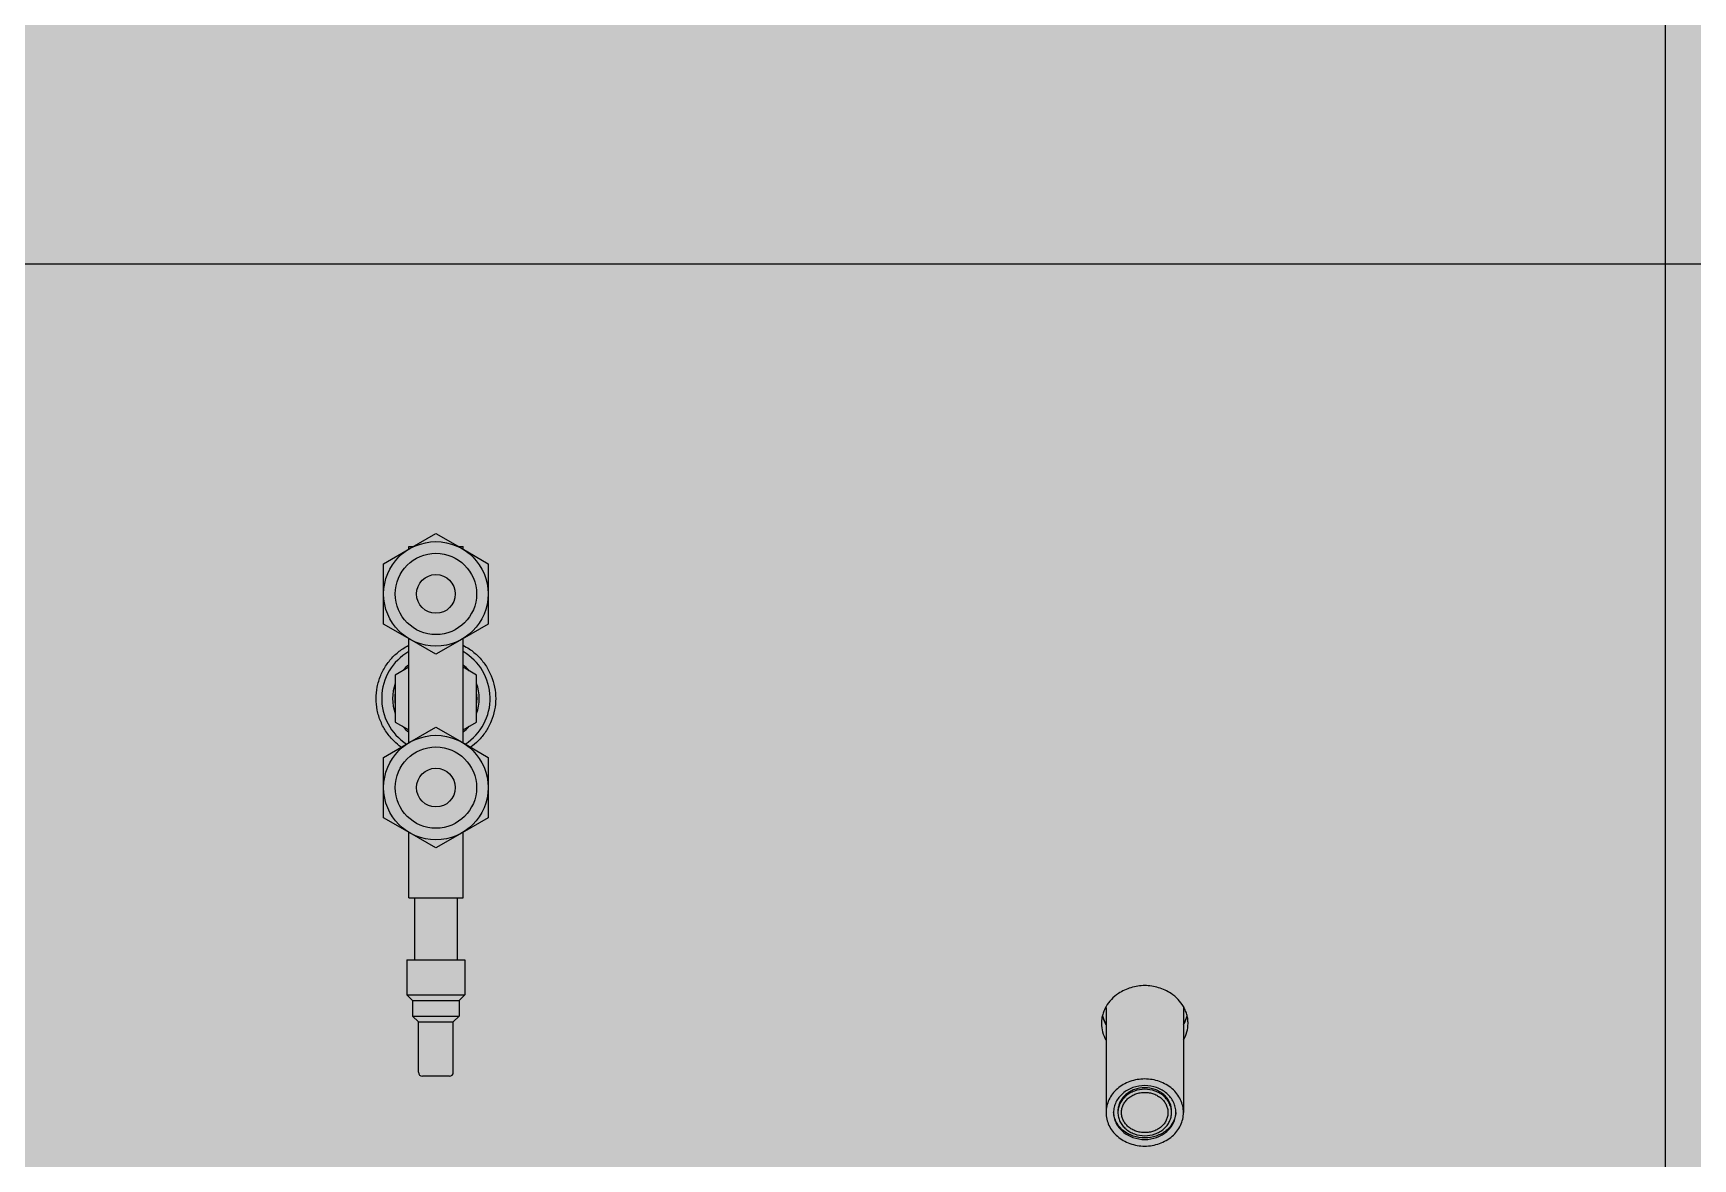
# Model space of a CAD drawing. Header units: millimetres. Extents: x -18489 to 17339, y -1599 to 10961.
# Drawn here: x -16595.1 to -16527.1, y 1452.9 to 1499 of the extents above; entities that cross this region are included whole.
import ezdxf

# ---------------------------------------------------------------- set-up
doc = ezdxf.new("R2010")
doc.units = ezdxf.units.MM
for name, color, linetype in [('188K-SM-03-F10-MECH-EQ-Y2257103$0$0 Xref', 8, 'Continuous'), ('188K-SM-03-F10-MECH-EQ-Y2257103$0$M-EQU-FOUNDATION', 8, 'Continuous'), ('188K-SM-03-F10-MECH-EQ-Y2257103$0$Micron CUP L10 HVAC EQU$0$M-MECH-EQU', 136, 'Continuous'), ('188K-SM-03-F10-MECH-EQ-Y2257103$0$Micron CUP L10 HVAC EQU$0$M-PHASE1 AREA', 252, 'Continuous')]:
    doc.layers.add(name, color=color, linetype=linetype)
pattern_1 = [(50, (4473.52, 709.2), (54.6554, -4.78173), [5.715, -62.865]), (355, (4473.52, 709.2), (-10.57303, 57.31705), [4.572, -50.29218]), (100.45144, (4478.076, 708.8), (44.08237, 52.53533), [4.857, -53.42707]), (46.1842, (4473.52, 724.44), (81.32371, -12.6127), [8.5725, -94.2975]), (96.63556, (4480.3, 723.39), (71.22124, 74.22784), [7.2855, -80.14068]), (351.18415, (4473.52, 724.44), (71.22124, 74.22784), [6.858, -75.43792]), (21, (4481.14, 720.63), (45.48432, -30.67956), [5.715, -62.865]), (326, (4481.14, 720.63), (18.54061, 55.25639), [4.572, -50.292]), (71.45144, (4484.93, 718.07), (64.02493, 24.57683), [4.857, -53.42698]), (37.5, (4473.521, 709.2), (0.926581, 25.366512), [0, -49.6824, 0, -51.054, 0, -50.4825]), (7.5, (4473.52, 709.2), (20.0459, 30.054172), [0, -29.1084, 0, -48.5394, 0, -19.2405]), (327.5, (4456.529, 709.2), (40.677179, -1.718623), [0, -19.05, 0, -59.436, 0, -78.867]), (317.5, (4448.91, 709.2), (44.438754, 7.62795), [0, -24.765, 0, -39.4716, 0, -56.007])]

# ---------------------------------------------------------------- blocks, each defined once
blk = doc.blocks.new('188K-SM-03-F10-MECH-EQ-Y2257103$0$Micron CUP L10 HVAC EQU$0$A$C0c53ceb0')
at = {"layer": '188K-SM-03-F10-MECH-EQ-Y2257103$0$Micron CUP L10 HVAC EQU$0$M-PHASE1 AREA'}
for p, q in [((-3851.0546, 6444.24307), (-3851.0546, 4997.76684)), ((-3683.5878, 5721.00495), (-8809.19869, 5721.00495)), ((-4365.11346, 5604.57502), (-4354.40867, 5610.75544)), ((-4354.40867, 5610.75544), (-4343.70388, 5604.57502)), ((-4375.81825, 5598.39461), (-4365.11346, 5604.57502)), ((-4365.50993, 5604.34612), (-4365.50993, 5605.46087)), ((-4365.50993, 5605.46087), (-4363.57913, 5605.46087)), ((-4345.23821, 5605.46087), (-4343.30741, 5605.46087)), ((-4343.70388, 5604.57502), (-4332.9991, 5598.39461)), ((-4343.30741, 5604.34612), (-4343.30741, 5605.46087)), ((-4375.81825, 5586.03379), (-4375.81825, 5598.39461)), ((-4332.9991, 5598.39461), (-4332.9991, 5586.03379)), ((-4375.81825, 5573.67296), (-4375.81825, 5586.03379)), ((-4332.9991, 5586.03379), (-4332.9991, 5573.67296)), ((-4365.11346, 5567.49255), (-4375.81825, 5573.67296)), ((-4332.9991, 5573.67296), (-4343.70388, 5567.49255)), ((-4365.50993, 5525.0514), (-4365.50993, 5567.72146)), ((-4354.40867, 5561.31214), (-4365.11346, 5567.49255)), ((-4343.70388, 5567.49255), (-4354.40867, 5561.31214)), ((-4343.30741, 5525.0514), (-4343.30741, 5567.72146)), ((-4365.50993, 5556.03327), (-4371.06056, 5552.82861)), ((-4371.06056, 5552.82861), (-4371.06056, 5533.60066)), ((-4337.75678, 5552.82861), (-4343.30741, 5556.03327)), ((-4337.75678, 5533.60066), (-4337.75678, 5552.82861)), ((-4371.06056, 5533.60066), (-4365.50993, 5530.39601)), ((-4365.11346, 5525.2803), (-4354.40867, 5531.46071)), ((-4354.40867, 5531.46071), (-4343.70388, 5525.2803)), ((-4343.30741, 5530.39601), (-4337.75678, 5533.60066)), ((-4375.81825, 5519.09989), (-4365.11346, 5525.2803)), ((-4343.70388, 5525.2803), (-4332.9991, 5519.09989)), ((-4375.81825, 5506.73906), (-4375.81825, 5519.09989)), ((-4332.9991, 5519.09989), (-4332.9991, 5506.73906)), ((-4375.81825, 5494.37824), (-4375.81825, 5506.73906)), ((-4332.9991, 5506.73906), (-4332.9991, 5494.37824)), ((-4365.11346, 5488.19783), (-4375.81825, 5494.37824)), ((-4332.9991, 5494.37824), (-4343.70388, 5488.19783)), ((-4365.50993, 5461.54107), (-4365.50993, 5488.42673)), ((-4354.40867, 5482.01742), (-4365.11346, 5488.19783)), ((-4343.70388, 5488.19783), (-4354.40867, 5482.01742)), ((-4343.30741, 5461.54107), (-4343.30741, 5488.42673)), ((-4365.50993, 5461.54107), (-4343.30741, 5461.54107)), ((-4363.13109, 5461.54107), (-4363.13109, 5436.16676)), ((-4345.68625, 5461.54107), (-4345.68625, 5436.16676)), ((-4366.30288, 5436.16676), (-4342.51446, 5436.16676)), ((-4366.30288, 5436.16676), (-4366.30288, 5421.89371)), ((-4342.51446, 5436.16676), (-4342.51446, 5421.89371)), ((-4366.30288, 5421.89371), (-4342.51446, 5421.89371)), ((-4363.92404, 5419.51487), (-4366.30288, 5421.89371)), ((-4363.92404, 5419.51487), (-4344.89331, 5419.51487)), ((-4363.92404, 5419.51487), (-4363.92404, 5413.17129)), ((-4344.89331, 5419.51487), (-4342.51446, 5421.89371)), ((-4344.89331, 5419.51487), (-4344.89331, 5413.17129)), ((-4080.05036, 5416.52571), (-4080.05036, 5373.70831)), ((-4048.33377, 5416.52571), (-4048.33377, 5373.70831)), ((-4363.92404, 5413.17129), (-4344.89331, 5413.17129)), ((-4361.5452, 5410.79245), (-4363.92404, 5413.17129)), ((-4361.5452, 5410.79245), (-4347.27215, 5410.79245)), ((-4361.5452, 5390.17582), (-4361.5452, 5410.79245)), ((-4347.27215, 5410.79245), (-4344.89331, 5413.17129)), ((-4347.27215, 5390.17582), (-4347.27215, 5410.79245)), ((-4348.85804, 5388.58993), (-4359.9593, 5388.58993))]:
    blk.add_line(p, q, dxfattribs=at)
for centre, radius in [((-4354.40867, 5586.03379), 21.40958), ((-4354.40867, 5586.03379), 16.65189), ((-4354.40867, 5586.03379), 7.92947), ((-4354.40867, 5506.73906), 21.40958), ((-4354.40867, 5506.73906), 16.65189), ((-4354.40867, 5506.73906), 7.92947)]:
    blk.add_circle(centre, radius, dxfattribs=at)
for centre, radius, start, end in [((-4354.40867, 5543.21464), 22.20252, 120, 237.28844313), ((-4354.40867, 5543.21464), 22.20252, 302.71155687, 60), ((-4354.40867, 5543.21464), 17.73664, 128.74784468, 140.14214682), ((-4354.40867, 5543.21464), 17.73664, 39.85785318, 51.25215532), ((-4354.40867, 5543.21464), 17.73664, 159.85785318, 200.14214682), ((-4354.40867, 5543.21464), 16.85277, 171.14474787, 188.85525213), ((-4354.40867, 5543.21464), 17.73664, 339.85785318, 20.14214682), ((-4354.40867, 5543.21464), 16.85277, 351.14474787, 8.85525213), ((-4354.40867, 5543.21464), 17.73664, 219.85785318, 231.25215532), ((-4354.40867, 5543.21464), 17.73664, 308.74784468, 320.14214682), ((-4067.95735, 5416.73817), 13.98918, 193.62800941, 205.69050864), ((-4067.48119, 5416.95299), 14.5114, 205.63984956, 209.77846684), ((-4060.90294, 5416.95299), 14.5114, 330.22153316, 334.36015043), ((-4060.42678, 5416.73817), 13.98918, 334.30949134, 346.37199059), ((-4359.9593, 5390.17582), 1.58589, 180, 270), ((-4348.85804, 5390.17582), 1.58589, 270, 0), ((-4067.36979, 5374.34413), 9.57237, 181.85715008, 183.77919198), ((-4061.01435, 5374.34413), 9.57237, 356.22080802, 358.14284992)]:
    blk.add_arc(centre, radius, start, end, dxfattribs=at)
for points, knots in [([(-4368.59503, 5523.27027), (-4369.66567, 5524.03225), (-4370.65588, 5524.86723), (-4372.6716, 5526.8446), (-4373.71948, 5528.08834), (-4375.56057, 5530.79251), (-4376.35395, 5532.25284), (-4377.62611, 5535.29589), (-4378.10582, 5536.8808), (-4378.73479, 5540.06626), (-4378.88389, 5541.66685), (-4378.88389, 5544.74765), (-4378.73758, 5546.33712), (-4378.11621, 5549.50733), (-4377.64127, 5551.08809), (-4376.37807, 5554.12748), (-4375.58883, 5555.5884), (-4373.75499, 5558.2954), (-4372.71023, 5559.54137), (-4370.51754, 5561.70274), (-4369.30435, 5562.70008), (-4367.19322, 5564.10696), (-4366.36609, 5564.59116), (-4365.50975, 5565.02711)], [1.457707676, 1.457707676, 1.457707676, 1.457707676, 1.843064142, 1.843064142, 2.328161992, 2.328161992, 2.813259842, 2.813259842, 3.298357691, 3.298357691, 3.783455541, 3.783455541, 4.263921694, 4.263921694, 4.744387847, 4.744387847, 5.224854, 5.224854, 5.705320154, 5.705320154, 6.165576572, 6.165576572, 6.439787963, 6.439787963, 6.439787963, 6.439787963]), ([(-4343.30759, 5565.02712), (-4342.41156, 5564.57093), (-4341.54728, 5564.06177), (-4339.39551, 5562.61091), (-4338.17737, 5561.59652), (-4336.00086, 5559.42002), (-4334.97364, 5558.17927), (-4333.17083, 5555.48717), (-4332.39511, 5554.03592), (-4331.15381, 5551.01902), (-4330.68727, 5549.45114), (-4330.07704, 5546.30828), (-4329.93345, 5544.73329), (-4329.93345, 5541.68617), (-4330.07886, 5540.10497), (-4330.69287, 5536.95601), (-4331.16132, 5535.38821), (-4332.40424, 5532.37502), (-4333.17959, 5530.9275), (-4334.97927, 5528.24313), (-4336.00375, 5527.00637), (-4338.03915, 5524.97097), (-4339.08592, 5524.07894), (-4340.22229, 5523.27024)], [-6.439186996, -6.439186996, -6.439186996, -6.439186996, -6.152138848, -6.152138848, -5.687377459, -5.687377459, -5.21141104, -5.21141104, -4.735444621, -4.735444621, -4.259478202, -4.259478202, -3.783511783, -3.783511783, -3.304470809, -3.304470809, -2.825429836, -2.825429836, -2.346388863, -2.346388863, -1.867347889, -1.867347889, -1.458638853, -1.458638853, -1.458638853, -1.458638853]), ([(-4074.97601, 5422.43273), (-4076.02263, 5421.74079), (-4077.94097, 5420.1507), (-4079.42811, 5418.14897), (-4080.02999, 5417.09671)], [0, 0, 0, 0, 0.508599564, 1, 1, 1, 1]), ([(-4064.19207, 5425.66463), (-4066.09356, 5425.66463), (-4069.89779, 5425.07518), (-4073.39963, 5423.4749), (-4074.97601, 5422.43273)], [0, 0, 0, 0, 0.501549898, 1, 1, 1, 1]), ([(-4053.40813, 5422.43273), (-4054.98451, 5423.4749), (-4058.48634, 5425.07518), (-4062.29058, 5425.66463), (-4064.19207, 5425.66463)], [0, 0, 0, 0, 0.498450102, 1, 1, 1, 1]), ([(-4048.35414, 5417.09671), (-4048.95603, 5418.14897), (-4050.44317, 5420.1507), (-4052.36151, 5421.74079), (-4053.40813, 5422.43273)], [0, 0, 0, 0, 0.491400436, 1, 1, 1, 1]), ([(-4080.02999, 5417.09671), (-4080.36598, 5416.50931), (-4080.95549, 5415.29636), (-4081.37171, 5414.01321), (-4081.53138, 5413.36537)], [0, 0, 0, 0, 0.503526291, 1, 1, 1, 1]), ([(-4046.85276, 5413.36537), (-4047.01243, 5414.01321), (-4047.42865, 5415.29636), (-4048.01816, 5416.50931), (-4048.35414, 5417.09671)], [0, 0, 0, 0, 0.496473709, 1, 1, 1, 1]), ([(-4081.53138, 5413.36537), (-4081.65993, 5412.84381), (-4081.85603, 5411.78811), (-4081.92339, 5410.71618), (-4081.92339, 5410.18239)], [0, 0, 0, 0, 0.501574474, 1, 1, 1, 1]), ([(-4081.92339, 5410.18239), (-4081.92339, 5409.0103), (-4081.59417, 5406.63845), (-4080.66735, 5404.43524), (-4080.0764, 5403.40207)], [0, 0, 0, 0, 0.496158346, 1, 1, 1, 1]), ([(-4048.30774, 5403.40207), (-4047.71678, 5404.43524), (-4046.78997, 5406.63845), (-4046.46075, 5409.0103), (-4046.46075, 5410.18239)], [0, 0, 0, 0, 0.503841654, 1, 1, 1, 1]), ([(-4046.46075, 5410.18239), (-4046.46075, 5410.71618), (-4046.52811, 5411.78811), (-4046.72421, 5412.84381), (-4046.85276, 5413.36537)], [0, 0, 0, 0, 0.498425526, 1, 1, 1, 1]), ([(-4064.19207, 5387.442), (-4065.22711, 5387.442), (-4067.29175, 5387.26691), (-4070.2735, 5386.48723), (-4073.02707, 5385.2193), (-4075.44658, 5383.5089), (-4077.43892, 5381.41871), (-4078.9248, 5379.02559), (-4079.84284, 5376.42249), (-4080.05036, 5374.60717), (-4080.05036, 5373.70831)], [0, 0, 0, 0, 0.133645042, 0.266026203, 0.39605901, 0.522951528, 0.646355575, 0.766446436, 0.883938576, 1, 1, 1, 1]), ([(-4051.442, 5373.70831), (-4051.442, 5374.43102), (-4051.60881, 5375.89053), (-4052.34699, 5377.9834), (-4053.54163, 5379.90746), (-4055.14336, 5381.58796), (-4057.08912, 5382.9632), (-4060.05492, 5384.32956), (-4064.19207, 5385.03239), (-4068.32921, 5384.32956), (-4071.29501, 5382.9632), (-4073.24078, 5381.58796), (-4074.8425, 5379.90746), (-4076.03714, 5377.9834), (-4076.77533, 5375.89053), (-4076.94214, 5374.43102), (-4076.94214, 5373.70831)], [0, 0, 0, 0, 0.058089453, 0.116890925, 0.176996156, 0.238758514, 0.302267072, 0.367347063, 0.5, 0.632652937, 0.697732928, 0.761241486, 0.823003844, 0.883109075, 0.941910547, 1, 1, 1, 1]), ([(-4053.21813, 5374.34264), (-4053.21813, 5374.96467), (-4053.36171, 5376.22087), (-4053.99704, 5378.0222), (-4055.02527, 5379.67823), (-4056.40387, 5381.12463), (-4058.07858, 5382.30829), (-4060.63125, 5383.48429), (-4064.19207, 5384.0892), (-4067.75289, 5383.48429), (-4070.30555, 5382.30829), (-4071.98027, 5381.12463), (-4073.35887, 5379.67823), (-4074.3871, 5378.0222), (-4075.02243, 5376.22087), (-4075.16601, 5374.96467), (-4075.16601, 5374.34264)], [0, 0, 0, 0, 0.058088904, 0.116891099, 0.176996206, 0.238758616, 0.302267224, 0.367347218, 0.5, 0.632652782, 0.697732776, 0.761241384, 0.823003794, 0.883108901, 0.941911096, 1, 1, 1, 1]), ([(-4053.21813, 5373.70831), (-4053.21813, 5374.33034), (-4053.3617, 5375.58654), (-4053.99705, 5377.38786), (-4055.02527, 5379.0439), (-4056.40387, 5380.4903), (-4058.07859, 5381.67396), (-4060.63124, 5382.84998), (-4064.19207, 5383.4549), (-4067.75289, 5382.84998), (-4070.30555, 5381.67396), (-4071.98026, 5380.4903), (-4073.35886, 5379.0439), (-4074.38708, 5377.38786), (-4075.02243, 5375.58654), (-4075.16601, 5374.33034), (-4075.16601, 5373.70831)], [0, 0, 0, 0, 0.058089453, 0.116890925, 0.176996156, 0.238758514, 0.302267072, 0.367347063, 0.5, 0.632652937, 0.697732928, 0.761241486, 0.823003844, 0.883109075, 0.941910547, 1, 1, 1, 1]), ([(-4073.70704, 5373.70831), (-4073.70704, 5374.24763), (-4073.58253, 5375.33682), (-4073.03169, 5376.89867), (-4072.14017, 5378.33454), (-4070.94479, 5379.58868), (-4069.49306, 5380.6149), (-4067.84092, 5381.37565), (-4066.05188, 5381.84348), (-4064.8131, 5381.94852), (-4064.19207, 5381.94852)], [0, 0, 0, 0, 0.116061431, 0.233553602, 0.353644475, 0.477048358, 0.603940823, 0.733974564, 0.866354204, 1, 1, 1, 1]), ([(-4048.33377, 5373.70831), (-4048.33377, 5374.60717), (-4048.5413, 5376.42249), (-4049.45934, 5379.02559), (-4050.94522, 5381.41871), (-4052.93756, 5383.5089), (-4055.35707, 5385.2193), (-4058.11063, 5386.48723), (-4061.09238, 5387.26691), (-4063.15703, 5387.442), (-4064.19207, 5387.442)], [0, 0, 0, 0, 0.116061424, 0.233553564, 0.353644425, 0.477048472, 0.60394099, 0.733973797, 0.866354958, 1, 1, 1, 1]), ([(-4064.19207, 5381.94852), (-4063.57104, 5381.94852), (-4062.33226, 5381.84348), (-4060.54321, 5381.37565), (-4058.89108, 5380.6149), (-4057.43935, 5379.58868), (-4056.24397, 5378.33454), (-4055.35244, 5376.89867), (-4054.8016, 5375.33682), (-4054.67709, 5374.24763), (-4054.67709, 5373.70831)], [0, 0, 0, 0, 0.133645796, 0.266025436, 0.396059177, 0.522951642, 0.646355525, 0.766446398, 0.883938569, 1, 1, 1, 1]), ([(-4080.05036, 5373.70831), (-4080.05036, 5372.80945), (-4079.84284, 5370.99413), (-4078.9248, 5368.39103), (-4077.43892, 5365.99792), (-4075.44658, 5363.90772), (-4073.02707, 5362.19732), (-4070.2735, 5360.92939), (-4067.29175, 5360.14971), (-4065.22711, 5359.97463), (-4064.19207, 5359.97463)], [0, 0, 0, 0, 0.116061424, 0.233553564, 0.353644425, 0.477048472, 0.60394099, 0.733973797, 0.866354958, 1, 1, 1, 1]), ([(-4076.94214, 5373.70831), (-4076.94214, 5372.98561), (-4076.77533, 5371.52609), (-4076.03714, 5369.43322), (-4074.8425, 5367.50916), (-4073.24078, 5365.82866), (-4071.29501, 5364.45343), (-4068.32921, 5363.08707), (-4064.19207, 5362.38423), (-4060.05492, 5363.08707), (-4057.08912, 5364.45343), (-4055.14336, 5365.82866), (-4053.54163, 5367.50916), (-4052.34699, 5369.43322), (-4051.60881, 5371.52609), (-4051.442, 5372.98561), (-4051.442, 5373.70831)], [0, 0, 0, 0, 0.058089453, 0.116890925, 0.176996156, 0.238758514, 0.302267072, 0.367347063, 0.5, 0.632652937, 0.697732928, 0.761241486, 0.823003844, 0.883109075, 0.941910547, 1, 1, 1, 1]), ([(-4051.46279, 5373.7132), (-4051.50881, 5373.01649), (-4051.75653, 5371.61873), (-4052.57452, 5369.63477), (-4053.80738, 5367.82286), (-4055.40865, 5366.248), (-4057.32014, 5364.96386), (-4060.20305, 5363.69169), (-4064.19207, 5363.03866), (-4068.18109, 5363.69169), (-4071.064, 5364.96386), (-4072.97548, 5366.248), (-4074.57676, 5367.82286), (-4075.80962, 5369.63477), (-4076.6276, 5371.61873), (-4076.87533, 5373.01649), (-4076.92134, 5373.7132)], [0, 0, 0, 0, 0.058065559, 0.116958162, 0.177202283, 0.239074224, 0.302615543, 0.367635451, 0.5, 0.632364549, 0.697384457, 0.760925776, 0.822797717, 0.883041838, 0.941934441, 1, 1, 1, 1]), ([(-4075.16601, 5373.70831), (-4075.16601, 5373.08628), (-4075.02243, 5371.83008), (-4074.38708, 5370.02876), (-4073.35886, 5368.37272), (-4071.98026, 5366.92633), (-4070.30555, 5365.74266), (-4067.75289, 5364.56664), (-4064.19207, 5363.96172), (-4060.63124, 5364.56664), (-4058.07859, 5365.74266), (-4056.40387, 5366.92633), (-4055.02527, 5368.37272), (-4053.99705, 5370.02876), (-4053.3617, 5371.83008), (-4053.21813, 5373.08628), (-4053.21813, 5373.70831)], [0, 0, 0, 0, 0.058089453, 0.116890925, 0.176996156, 0.238758514, 0.302267072, 0.367347063, 0.5, 0.632652937, 0.697732928, 0.761241486, 0.823003844, 0.883109075, 0.941910547, 1, 1, 1, 1]), ([(-4064.19207, 5365.4681), (-4064.8131, 5365.4681), (-4066.05188, 5365.57314), (-4067.84092, 5366.04097), (-4069.49306, 5366.80172), (-4070.94479, 5367.82794), (-4072.14017, 5369.08208), (-4073.03169, 5370.51795), (-4073.58253, 5372.0798), (-4073.70704, 5373.16899), (-4073.70704, 5373.70831)], [0, 0, 0, 0, 0.133645796, 0.266025436, 0.396059177, 0.522951642, 0.646355525, 0.766446398, 0.883938569, 1, 1, 1, 1]), ([(-4064.19207, 5359.97463), (-4063.15703, 5359.97463), (-4061.09238, 5360.14971), (-4058.11063, 5360.92939), (-4055.35707, 5362.19732), (-4052.93756, 5363.90772), (-4050.94522, 5365.99792), (-4049.45934, 5368.39103), (-4048.5413, 5370.99413), (-4048.33377, 5372.80945), (-4048.33377, 5373.70831)], [0, 0, 0, 0, 0.133645042, 0.266026203, 0.39605901, 0.522951528, 0.646355575, 0.766446436, 0.883938576, 1, 1, 1, 1]), ([(-4054.67709, 5373.70831), (-4054.67709, 5373.16899), (-4054.8016, 5372.0798), (-4055.35244, 5370.51795), (-4056.24397, 5369.08208), (-4057.43935, 5367.82794), (-4058.89108, 5366.80172), (-4060.54321, 5366.04097), (-4062.33226, 5365.57314), (-4063.57104, 5365.4681), (-4064.19207, 5365.4681)], [0, 0, 0, 0, 0.116061431, 0.233553602, 0.353644475, 0.477048358, 0.603940823, 0.733974564, 0.866354204, 1, 1, 1, 1])]:
    blk.add_open_spline(points, degree=3, knots=knots, dxfattribs=at)
for points in [[(-4081.53942, 5413.35294), (-4081.2304, 5412.0923), (-4080.7319, 5410.86603), (-4080.08436, 5409.74112)], [(-4048.29977, 5409.74112), (-4047.65224, 5410.86603), (-4047.15374, 5412.0923), (-4046.84472, 5413.35294)]]:
    blk.add_open_spline(points, degree=3, dxfattribs=at)
blk = doc.blocks.new('188K-SM-03-F10-MECH-EQ-Y2257103$0$Micron CUP L10 HVAC EQU')
at = {"layer": '188K-SM-03-F10-MECH-EQ-Y2257103$0$Micron CUP L10 HVAC EQU$0$M-MECH-EQU'}
blk.add_blockref('188K-SM-03-F10-MECH-EQ-Y2257103$0$Micron CUP L10 HVAC EQU$0$A$C0c53ceb0', (-206166.7, 2082.18), dxfattribs=at)
blk = doc.blocks.new('188K-SM-03-F10-MECH-EQ-Y2257103')
at = {"layer": '188K-SM-03-F10-MECH-EQ-Y2257103$0$M-EQU-FOUNDATION'}
h = blk.add_hatch(dxfattribs=at)
h.set_pattern_fill('AR-CONC', color=256, scale=0.3)
h.set_pattern_definition(pattern_1)
h.paths.add_polyline_path([(-17043.149, 4192.459), (-16393.149, 4192.459), (-16393.149, 1372.459), (-17043.149, 1372.459)], flags=16)
h.paths.add_polyline_path([(-17048.149, 4197.459), (-16388.149, 4197.459), (-16388.149, 1367.459), (-17048.149, 1367.459)])
h = blk.add_hatch(dxfattribs=at)
h.set_pattern_fill('AR-CONC', color=256, scale=0.3)
h.set_pattern_definition(pattern_1)
h.paths.add_polyline_path([(-17033.149, 4182.459), (-16403.149, 4182.459), (-16403.149, 1382.459), (-17033.149, 1382.459)])
at = {"layer": '188K-SM-03-F10-MECH-EQ-Y2257103$0$0 Xref', "xscale": 0.1, "yscale": 0.1, "zscale": 0.1}
blk.add_blockref('188K-SM-03-F10-MECH-EQ-Y2257103$0$Micron CUP L10 HVAC EQU', (4473.521, 709.199), dxfattribs=at)

msp = doc.modelspace()

# ---------------------------------------------------------------- block references
msp.add_blockref('188K-SM-03-F10-MECH-EQ-Y2257103', (0, 0))

doc.saveas('drawing.dxf')
